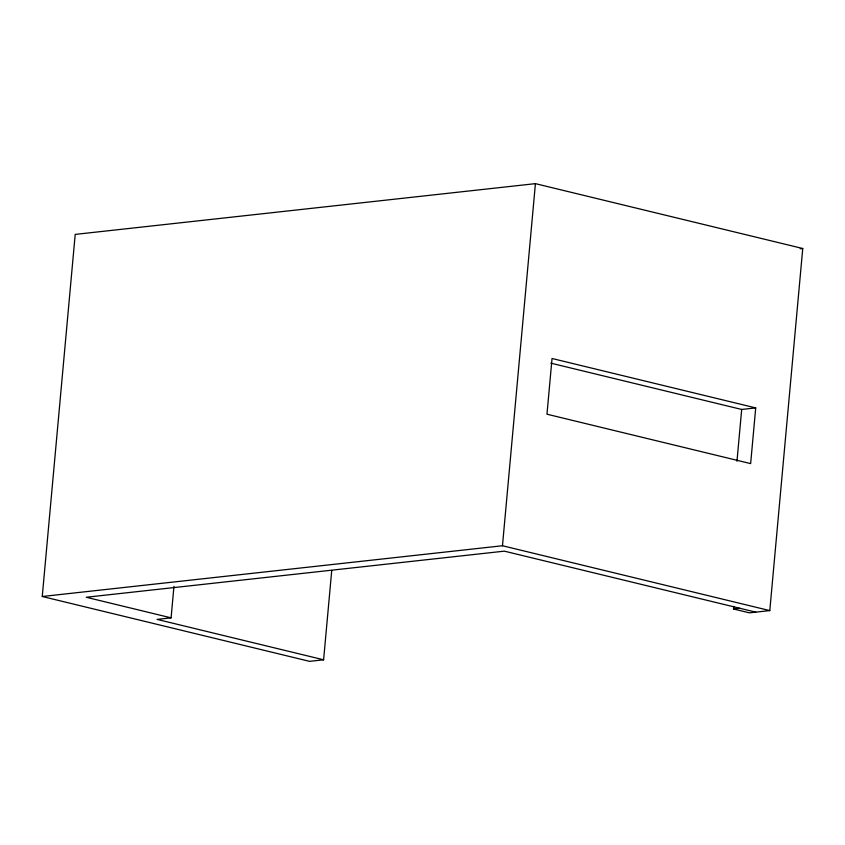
<?xml version="1.0" encoding="UTF-8"?>
<svg xmlns="http://www.w3.org/2000/svg" width="845" height="845" viewBox="0 0 845 845"><rect width="100%" height="100%" fill="white"/><g stroke="black" fill="none" stroke-linecap="round" stroke-linejoin="round"><path stroke-width="1.27" d="M331.726 570.586L323.603 659.797L309.576 661.35L42.25 596.496L75.205 234.403L535.424 183.65L802.75 248.504L769.795 610.597L749.409 612.847L733.502 608.981L733.735 606.372M323.603 659.797L157.054 619.396L171.091 617.853L173.954 586.367M42.25 596.496L502.469 545.743L535.424 183.65M736.967 461.275L741.688 409.455L755.715 407.903L750.645 463.609L546.968 414.198L552.038 358.491L755.715 407.903M800.194 248.789L802.75 248.504M733.502 608.981L739.85 608.284M550.824 363.149L741.688 409.455M502.469 545.743L769.795 610.597M755.768 612.15L504.349 551.151L86.222 597.257L171.091 617.853"/></g></svg>
